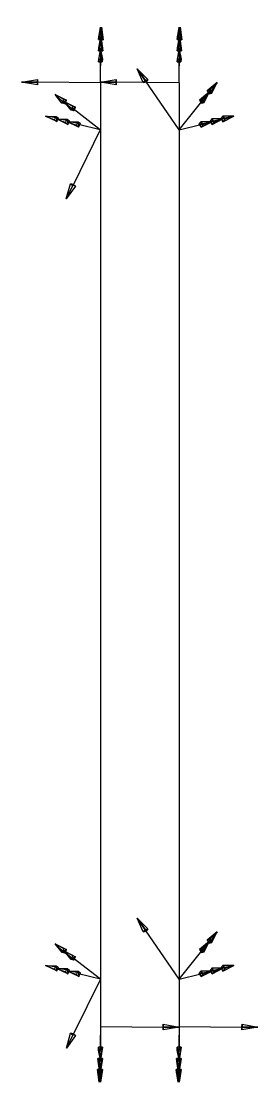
# Model space of a CAD drawing. Header units: millimetres. Extents: x -7759 to 13, y -124 to 130.
# Drawn here: x -3741.1 to -3711, y -67.2 to 67.8 of the extents above; entities that cross this region are included whole.
import ezdxf

# ---------------------------------------------------------------- set-up
doc = ezdxf.new("R2010")
doc.units = ezdxf.units.MM
for name, color, linetype in [('AutoDetect_21_10', 1, 'Continuous'), ('AutoDetect_22_11', 1, 'Continuous'), ('Verbandslasche_GS_ID_GUID_740B2C7D_0084_429b_BFAF_DDA3FCC4E073', 1, 'Continuous')]:
    doc.layers.add(name, color=color, linetype=linetype)

# ---------------------------------------------------------------- blocks, each defined once
blk = doc.blocks.new('Kontrollpunkt')
at = {"color": 0}
for q in [(0, 6), (8, 0), (0, 0, 4)]:
    blk.add_line((0, 0), q, dxfattribs=at)
for points in [[(0.25, 8, -0.25), (-0.25, 8, -0.25), (-0.25, 8, 0.25), (0, 10, 0), (-0.25, 8, -0.25), (0.25, 8, 0.25), (0, 10, 0), (0.25, 8, -0.25), (0.25, 8, 0.25), (-0.25, 8, 0.25)], [(0.25, 6, -0.25), (-0.25, 6, -0.25), (-0.25, 6, 0.25), (0, 8, 0), (-0.25, 6, -0.25), (0.25, 6, 0.25), (0, 8, 0), (0.25, 6, -0.25), (0.25, 6, 0.25), (-0.25, 6, 0.25)], [(0.25, 0.25, 4), (-0.25, 0.25, 4), (-0.25, -0.25, 4), (0, 0, 6), (-0.25, 0.25, 4), (0.25, -0.25, 4), (0, 0, 6), (0.25, 0.25, 4), (0.25, -0.25, 4), (-0.25, -0.25, 4)], [(0.25, 0.25, 6), (-0.25, 0.25, 6), (-0.25, -0.25, 6), (0, 0, 8), (-0.25, 0.25, 6), (0.25, -0.25, 6), (0, 0, 8), (0.25, 0.25, 6), (0.25, -0.25, 6), (-0.25, -0.25, 6)], [(0.25, 0.25, 8), (-0.25, 0.25, 8), (-0.25, -0.25, 8), (0, 0, 10), (-0.25, 0.25, 8), (0.25, -0.25, 8), (0, 0, 10), (0.25, 0.25, 8), (0.25, -0.25, 8), (-0.25, -0.25, 8)], [(8, 0.25, -0.25), (8, 0.25, 0.25), (8, -0.25, 0.25), (10, 0, 0), (8, 0.25, 0.25), (8, -0.25, -0.25), (10, 0, 0), (8, 0.25, -0.25), (8, -0.25, -0.25), (8, -0.25, 0.25)]]:
    blk.add_polyline3d(points, dxfattribs=at)

msp = doc.modelspace()

# ---------------------------------------------------------------- linework, layer by layer
at = {"layer": 'AutoDetect_21_10', "color": 1}
msp.add_line((-3731, 60, -450), (-3731, -60, -450), dxfattribs=at)
at = {"layer": 'AutoDetect_22_11', "color": 1}
msp.add_line((-3721, 60, -450), (-3721, -60, -450), dxfattribs=at)

# ---------------------------------------------------------------- block references
at = {"layer": 'AutoDetect_21_10', "color": 1, "extrusion": (-0.696364, 0.173648, -0.696364), "rotation": 17.30978033064727}
for p in [(850.34, 2207.08, 2920.88), (955.13, 2188.88, 2902.12)]:
    msp.add_blockref('Kontrollpunkt', p, dxfattribs=at)
at = {"layer": 'AutoDetect_22_11', "color": 1, "extrusion": (0.696364, 0.173648, -0.696364), "rotation": 331.9820715720424}
for p in [(952.71, -2828.04, -2268.43), (847.92, -2846.24, -2287.18)]:
    msp.add_blockref('Kontrollpunkt', p, dxfattribs=at)
at = {"layer": 'Verbandslasche_GS_ID_GUID_740B2C7D_0084_429b_BFAF_DDA3FCC4E073', "color": 2, "extrusion": (0, 0.707107, -0.707107), "rotation": 0.7497230586966699}
for p in [(3731, -275.77, 360.62), (3721, -275.77, 360.62)]:
    msp.add_blockref('Kontrollpunkt', p, dxfattribs=at)
at = {"layer": 'Verbandslasche_GS_ID_GUID_740B2C7D_0084_429b_BFAF_DDA3FCC4E073', "color": 2, "extrusion": (0, -0.707107, -0.707107), "rotation": 0.7497230586966699}
for p in [(-3731, -275.77, 360.62), (-3721, -275.77, 360.62)]:
    msp.add_blockref('Kontrollpunkt', p, dxfattribs=at)

doc.saveas('drawing.dxf')
